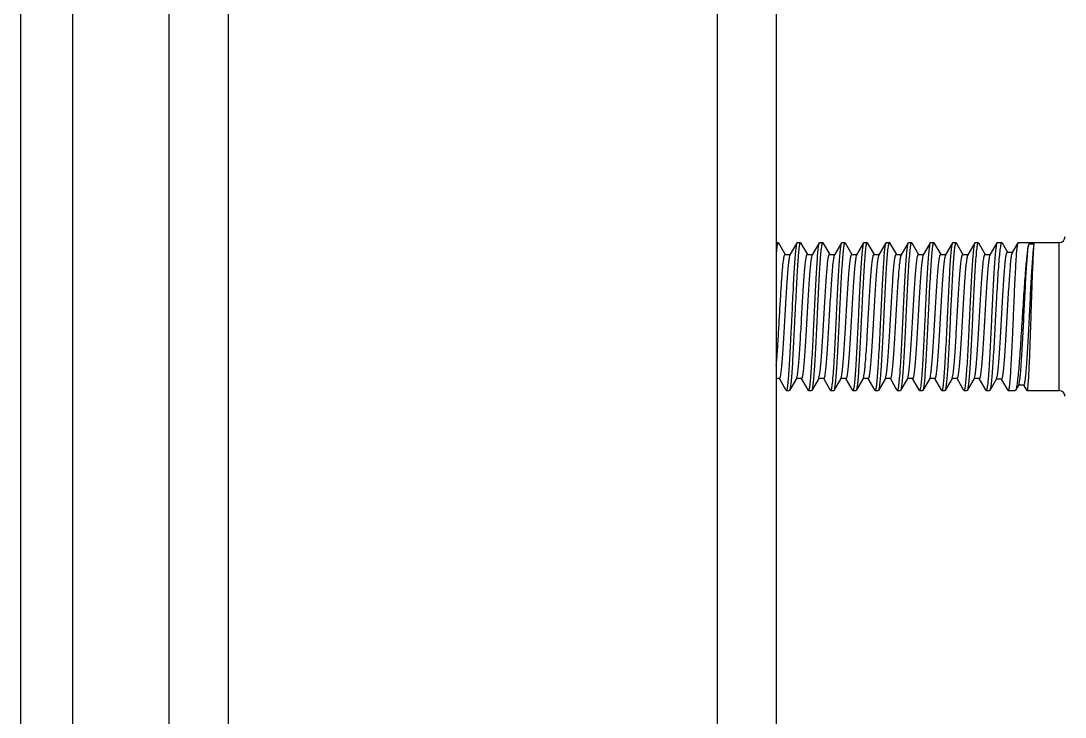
# Model space of a CAD drawing. Extents: x 27938 to 1507990, y 110129 to 923079.
# Drawn here: x 663779 to 664355, y 368319 to 368704 of the extents above; entities that cross this region are included whole.
import ezdxf

# ---------------------------------------------------------------- set-up
doc = ezdxf.new("R2010")
doc.units = 0
doc.header["$LTSCALE"] = 1000
doc.header["$MEASUREMENT"] = 0

msp = doc.modelspace()

# ---------------------------------------------------------------- linework, layer by layer
for p, q in [((663778.7, 366317.4), (663778.7, 369059.47)), ((663807.32, 366675.45), (663807.32, 368938.58)), ((663860.47, 368785.73), (663860.47, 366070.82)), ((663893.18, 368785.73), (663893.18, 366070.82)), ((664163.04, 368785.73), (664163.04, 366070.82)), ((664195.75, 368785.73), (664195.75, 366070.82)), ((664195.75, 368581.29), (664196.77, 368581.29)), ((664196.94, 368581.15), (664196.77, 368581.29)), ((664196.94, 368581.15), (664200.69, 368574.67)), ((664203.47, 368574.5), (664207.34, 368581.15)), ((664207.34, 368581.15), (664207.5, 368581.29)), ((664207.5, 368581.29), (664209.04, 368581.29)), ((664209.2, 368581.15), (664209.04, 368581.29)), ((664209.2, 368581.15), (664212.96, 368574.67)), ((664215.74, 368574.5), (664219.61, 368581.15)), ((664219.61, 368581.15), (664219.77, 368581.29)), ((664219.77, 368581.29), (664221.31, 368581.29)), ((664221.47, 368581.15), (664221.31, 368581.29)), ((664221.47, 368581.15), (664225.23, 368574.67)), ((664228.01, 368574.5), (664231.88, 368581.15)), ((664231.88, 368581.15), (664232.04, 368581.29)), ((664232.04, 368581.29), (664233.57, 368581.29)), ((664233.73, 368581.15), (664233.57, 368581.29)), ((664233.73, 368581.15), (664237.49, 368574.67)), ((664240.27, 368574.5), (664244.14, 368581.15)), ((664244.14, 368581.15), (664244.3, 368581.29)), ((664244.3, 368581.29), (664245.84, 368581.29)), ((664246, 368581.15), (664245.84, 368581.29)), ((664246, 368581.15), (664249.76, 368574.67)), ((664252.54, 368574.5), (664256.41, 368581.15)), ((664256.41, 368581.15), (664256.57, 368581.29)), ((664256.57, 368581.29), (664258.11, 368581.29)), ((664258.27, 368581.15), (664262.03, 368574.67)), ((664264.81, 368574.5), (664268.68, 368581.15)), ((664268.68, 368581.15), (664268.84, 368581.29)), ((664268.84, 368581.29), (664270.37, 368581.29)), ((664270.53, 368581.15), (664270.37, 368581.29)), ((664270.53, 368581.15), (664274.29, 368574.67)), ((664277.07, 368574.5), (664280.94, 368581.15)), ((664280.94, 368581.15), (664281.1, 368581.29)), ((664281.1, 368581.29), (664282.64, 368581.29)), ((664282.8, 368581.15), (664282.64, 368581.29)), ((664282.8, 368581.15), (664286.56, 368574.67)), ((664289.34, 368574.5), (664293.21, 368581.15)), ((664293.21, 368581.15), (664293.37, 368581.29)), ((664293.37, 368581.29), (664294.9, 368581.29)), ((664295.07, 368581.15), (664294.9, 368581.29)), ((664295.07, 368581.15), (664298.82, 368574.67)), ((664301.6, 368574.5), (664305.47, 368581.15)), ((664305.47, 368581.15), (664305.63, 368581.29)), ((664305.63, 368581.29), (664307.17, 368581.29)), ((664307.33, 368581.15), (664311.09, 368574.67)), ((664313.87, 368574.5), (664317.74, 368581.15)), ((664317.74, 368581.15), (664317.9, 368581.29)), ((664317.9, 368581.29), (664320.22, 368581.29)), ((664320.44, 368581.11), (664320.22, 368581.29)), ((664320.44, 368581.11), (664323.38, 368576.04)), ((664326.17, 368575.88), (664329.26, 368581.19)), ((664329.26, 368581.19), (664329.38, 368581.29)), ((664329.38, 368581.29), (664351.94, 368581.29)), ((664338.18, 368580.36), (664335.11, 368580.36)), ((664351.94, 368499.52), (664351.94, 368581.29)), ((664200.6, 368574.67), (664203.57, 368574.67)), ((664212.86, 368574.67), (664215.84, 368574.67)), ((664225.13, 368574.67), (664228.1, 368574.67)), ((664237.4, 368574.67), (664240.37, 368574.67)), ((664249.66, 368574.67), (664252.63, 368574.67)), ((664261.93, 368574.67), (664264.9, 368574.67)), ((664274.2, 368574.67), (664277.17, 368574.67)), ((664286.46, 368574.67), (664289.43, 368574.67)), ((664298.73, 368574.67), (664301.7, 368574.67)), ((664311, 368574.67), (664313.97, 368574.67)), ((664323.29, 368576.04), (664326.26, 368576.04)), ((664197.53, 368506.14), (664195.75, 368506.14)), ((664201.21, 368499.66), (664197.44, 368506.14)), ((664206.92, 368506.31), (664203.07, 368499.66)), ((664209.8, 368506.14), (664206.83, 368506.14)), ((664206.92, 368506.31), (664207.02, 368506.53)), ((664213.48, 368499.66), (664209.7, 368506.14)), ((664219.19, 368506.31), (664215.33, 368499.66)), ((664222.06, 368506.14), (664219.09, 368506.14)), ((664219.19, 368506.31), (664219.29, 368506.52)), ((664225.74, 368499.66), (664221.97, 368506.14)), ((664231.46, 368506.31), (664227.6, 368499.66)), ((664234.33, 368506.14), (664231.36, 368506.14)), ((664231.46, 368506.31), (664231.55, 368506.51)), ((664238.01, 368499.66), (664234.24, 368506.14)), ((664243.72, 368506.31), (664239.87, 368499.66)), ((664246.6, 368506.14), (664243.63, 368506.14)), ((664243.72, 368506.31), (664243.81, 368506.5)), ((664250.28, 368499.66), (664246.5, 368506.14)), ((664255.99, 368506.31), (664252.13, 368499.66)), ((664258.86, 368506.14), (664255.89, 368506.14)), ((664255.99, 368506.31), (664256.08, 368506.49)), ((664262.54, 368499.66), (664258.77, 368506.14)), ((664268.26, 368506.31), (664264.4, 368499.66)), ((664271.13, 368506.14), (664268.16, 368506.14)), ((664268.26, 368506.31), (664268.34, 368506.48)), ((664274.81, 368499.66), (664271.03, 368506.14)), ((664280.52, 368506.31), (664276.67, 368499.66)), ((664283.4, 368506.14), (664280.43, 368506.14)), ((664280.52, 368506.31), (664280.6, 368506.48)), ((664287.07, 368499.66), (664283.3, 368506.14)), ((664292.79, 368506.31), (664288.93, 368499.66)), ((664295.66, 368506.14), (664292.69, 368506.14)), ((664292.79, 368506.31), (664292.86, 368506.47)), ((664299.34, 368499.66), (664295.57, 368506.14)), ((664305.05, 368506.31), (664301.2, 368499.66)), ((664307.93, 368506.14), (664304.96, 368506.14)), ((664305.05, 368506.31), (664305.13, 368506.46)), ((664311.61, 368499.66), (664307.83, 368506.14)), ((664317.33, 368506.08), (664313.62, 368499.67)), ((664320.21, 368505.91), (664317.24, 368505.91)), ((664323.76, 368499.64), (664320.11, 368505.91)), ((664201.21, 368499.66), (664201.37, 368499.52)), ((664201.37, 368499.52), (664202.91, 368499.52)), ((664203.07, 368499.66), (664202.91, 368499.52)), ((664213.48, 368499.66), (664213.64, 368499.52)), ((664213.64, 368499.52), (664215.17, 368499.52)), ((664215.33, 368499.66), (664215.17, 368499.52)), ((664225.74, 368499.66), (664225.9, 368499.52)), ((664225.9, 368499.52), (664227.44, 368499.52)), ((664227.6, 368499.66), (664227.44, 368499.52)), ((664238.01, 368499.66), (664238.17, 368499.52)), ((664238.17, 368499.52), (664239.71, 368499.52)), ((664239.87, 368499.66), (664239.71, 368499.52)), ((664250.28, 368499.66), (664250.44, 368499.52)), ((664250.44, 368499.52), (664251.97, 368499.52)), ((664252.13, 368499.66), (664251.97, 368499.52)), ((664262.54, 368499.66), (664262.7, 368499.52)), ((664262.7, 368499.52), (664264.24, 368499.52)), ((664264.4, 368499.66), (664264.24, 368499.52)), ((664274.81, 368499.66), (664274.97, 368499.52)), ((664274.97, 368499.52), (664276.51, 368499.52)), ((664276.67, 368499.66), (664276.51, 368499.52)), ((664287.07, 368499.66), (664287.24, 368499.52)), ((664287.24, 368499.52), (664288.77, 368499.52)), ((664288.93, 368499.66), (664288.77, 368499.52)), ((664299.34, 368499.66), (664299.5, 368499.52)), ((664299.5, 368499.52), (664301.04, 368499.52)), ((664301.2, 368499.66), (664301.04, 368499.52)), ((664311.61, 368499.66), (664311.77, 368499.52)), ((664311.77, 368499.52), (664313.44, 368499.52)), ((664313.62, 368499.67), (664313.44, 368499.52)), ((664323.76, 368499.64), (664323.9, 368499.52)), ((664323.9, 368499.52), (664327.6, 368499.52)), ((664327.86, 368499.74), (664327.6, 368499.52)), ((664329.61, 368502.76), (664327.86, 368499.74)), ((664332.51, 368502.61), (664329.53, 368502.61)), ((664334.17, 368499.59), (664332.44, 368502.57)), ((664334.17, 368499.59), (664334.26, 368499.52)), ((664334.26, 368499.52), (664351.94, 368499.52))]:
    msp.add_line(p, q)
for centre, start, end in [((664351.94, 368584.56), 270, 0), ((664351.94, 368496.25), 0, 90)]:
    msp.add_arc(centre, 3.27, start, end)
for points, knots in [([(664196.77, 368581.29), (664196.63, 368581.29), (664196.42, 368580.65), (664196.21, 368579.74), (664195.97, 368577.94), (664195.83, 368576.6), (664195.75, 368575.81)], [0, 0, 0, 0, 0.077049, 0.268055, 0.577055, 1, 1, 1, 1]), ([(664204.44, 368540.4), (664204.67, 368545.36), (664205.02, 368552.58), (664205.51, 368561.81), (664205.86, 368567.79), (664206.22, 368572.81), (664206.54, 368576.74), (664206.91, 368579.37), (664207.11, 368580.76), (664207.34, 368581.15)], [0, 0, 0, 0, 0.364023, 0.530311, 0.678342, 0.803036, 0.90014, 0.966414, 1, 1, 1, 1]), ([(664209.04, 368581.29), (664208.95, 368581.29), (664208.77, 368580.96), (664208.63, 368580.41), (664208.43, 368579.4), (664208.16, 368577.39), (664207.84, 368573.97), (664207.47, 368568.95), (664207.1, 368562.83), (664206.73, 368555.85), (664206.35, 368548.28), (664206.1, 368543.06), (664205.97, 368540.4)], [0, 0, 0, 0, 0.006679, 0.021742, 0.04591, 0.079126, 0.171519, 0.295578, 0.446611, 0.618856, 0.8057, 1, 1, 1, 1]), ([(664216.7, 368540.4), (664216.94, 368545.36), (664217.28, 368552.58), (664217.77, 368561.81), (664218.12, 368567.79), (664218.48, 368572.81), (664218.8, 368576.74), (664219.18, 368579.37), (664219.38, 368580.76), (664219.61, 368581.15)], [0, 0, 0, 0, 0.364021, 0.530313, 0.678345, 0.803036, 0.900138, 0.966413, 1, 1, 1, 1]), ([(664221.31, 368581.29), (664221.22, 368581.29), (664221.03, 368580.96), (664220.89, 368580.41), (664220.7, 368579.4), (664220.43, 368577.39), (664220.1, 368573.97), (664219.74, 368568.95), (664219.37, 368562.83), (664218.99, 368555.85), (664218.62, 368548.28), (664218.37, 368543.06), (664218.24, 368540.4)], [0, 0, 0, 0, 0.006669, 0.021718, 0.045876, 0.079084, 0.171468, 0.295521, 0.446556, 0.618814, 0.805682, 1, 1, 1, 1]), ([(664228.97, 368540.4), (664229.21, 368545.36), (664229.55, 368552.58), (664230.04, 368561.81), (664230.39, 368567.79), (664230.75, 368572.81), (664231.07, 368576.74), (664231.45, 368579.37), (664231.65, 368580.76), (664231.88, 368581.15)], [0, 0, 0, 0, 0.364026, 0.530319, 0.678348, 0.803035, 0.900137, 0.966414, 1, 1, 1, 1]), ([(664233.57, 368581.29), (664233.48, 368581.29), (664233.3, 368580.96), (664233.16, 368580.41), (664232.96, 368579.4), (664232.7, 368577.38), (664232.37, 368573.97), (664232, 368568.95), (664231.63, 368562.83), (664231.26, 368555.85), (664230.88, 368548.28), (664230.63, 368543.06), (664230.51, 368540.4)], [0, 0, 0, 0, 0.00669, 0.021765, 0.045943, 0.079167, 0.171572, 0.295635, 0.446661, 0.618889, 0.805716, 1, 1, 1, 1]), ([(664241.24, 368540.4), (664241.47, 368545.36), (664241.82, 368552.58), (664242.31, 368561.81), (664242.66, 368567.79), (664243.02, 368572.81), (664243.33, 368576.74), (664243.71, 368579.37), (664243.91, 368580.76), (664244.14, 368581.15)], [0, 0, 0, 0, 0.364024, 0.530311, 0.678342, 0.803035, 0.900139, 0.966414, 1, 1, 1, 1]), ([(664245.84, 368581.29), (664245.75, 368581.29), (664245.57, 368580.96), (664245.43, 368580.41), (664245.23, 368579.4), (664244.96, 368577.39), (664244.64, 368573.97), (664244.27, 368568.95), (664243.9, 368562.83), (664243.52, 368555.85), (664243.15, 368548.28), (664242.9, 368543.06), (664242.77, 368540.4)], [0, 0, 0, 0, 0.006677, 0.021735, 0.045901, 0.079116, 0.171512, 0.295573, 0.4466, 0.618843, 0.805694, 1, 1, 1, 1]), ([(664253.5, 368540.4), (664253.74, 368545.36), (664254.08, 368552.58), (664254.57, 368561.81), (664254.92, 368567.79), (664255.28, 368572.81), (664255.6, 368576.74), (664255.98, 368579.37), (664256.18, 368580.76), (664256.41, 368581.15)], [0, 0, 0, 0, 0.364026, 0.530313, 0.678337, 0.803029, 0.900137, 0.966414, 1, 1, 1, 1]), ([(664258.11, 368581.29), (664258.01, 368581.29), (664257.83, 368580.96), (664257.69, 368580.41), (664257.5, 368579.4), (664257.23, 368577.38), (664256.9, 368573.96), (664256.54, 368568.95), (664256.16, 368562.83), (664255.79, 368555.85), (664255.41, 368548.28), (664255.17, 368543.06), (664255.04, 368540.4)], [0, 0, 0, 0, 0.006697, 0.021777, 0.045962, 0.079191, 0.171605, 0.29567, 0.44669, 0.618909, 0.805726, 1, 1, 1, 1]), ([(664258.27, 368581.15), (664258.24, 368581.19), (664258.21, 368581.25), (664258.13, 368581.29), (664258.11, 368581.29)], [0, 0, 0, 0, 0.600612, 1, 1, 1, 1]), ([(664265.77, 368540.4), (664266.01, 368545.36), (664266.35, 368552.58), (664266.84, 368561.81), (664267.19, 368567.79), (664267.55, 368572.81), (664267.87, 368576.74), (664268.25, 368579.37), (664268.44, 368580.76), (664268.68, 368581.15)], [0, 0, 0, 0, 0.364026, 0.530312, 0.67834, 0.803034, 0.90014, 0.966415, 1, 1, 1, 1]), ([(664270.37, 368581.29), (664270.28, 368581.29), (664270.1, 368580.96), (664269.96, 368580.41), (664269.76, 368579.4), (664269.49, 368577.38), (664269.17, 368573.97), (664268.8, 368568.95), (664268.43, 368562.83), (664268.06, 368555.85), (664267.68, 368548.28), (664267.43, 368543.06), (664267.31, 368540.4)], [0, 0, 0, 0, 0.006686, 0.021757, 0.045931, 0.079152, 0.171553, 0.295615, 0.446644, 0.618879, 0.805711, 1, 1, 1, 1]), ([(664278.04, 368540.4), (664278.27, 368545.36), (664278.61, 368552.58), (664279.11, 368561.81), (664279.46, 368567.79), (664279.82, 368572.81), (664280.13, 368576.74), (664280.51, 368579.37), (664280.71, 368580.76), (664280.94, 368581.15)], [0, 0, 0, 0, 0.364021, 0.530311, 0.678343, 0.803036, 0.90014, 0.966414, 1, 1, 1, 1]), ([(664282.64, 368581.29), (664282.55, 368581.29), (664282.37, 368580.96), (664282.22, 368580.41), (664282.03, 368579.4), (664281.76, 368577.39), (664281.43, 368573.97), (664281.07, 368568.95), (664280.7, 368562.83), (664280.32, 368555.85), (664279.95, 368548.28), (664279.7, 368543.06), (664279.57, 368540.4)], [0, 0, 0, 0, 0.006676, 0.021736, 0.045901, 0.079115, 0.171505, 0.295563, 0.446596, 0.618846, 0.805696, 1, 1, 1, 1]), ([(664290.3, 368540.4), (664290.54, 368545.36), (664290.88, 368552.58), (664291.37, 368561.81), (664291.72, 368567.79), (664292.08, 368572.81), (664292.4, 368576.74), (664292.78, 368579.37), (664292.98, 368580.76), (664293.21, 368581.15)], [0, 0, 0, 0, 0.364021, 0.530314, 0.678346, 0.803036, 0.900137, 0.966413, 1, 1, 1, 1]), ([(664294.9, 368581.29), (664294.81, 368581.29), (664294.63, 368580.96), (664294.49, 368580.41), (664294.3, 368579.4), (664294.03, 368577.39), (664293.7, 368573.97), (664293.34, 368568.95), (664292.96, 368562.83), (664292.59, 368555.85), (664292.21, 368548.28), (664291.96, 368543.06), (664291.84, 368540.4)], [0, 0, 0, 0, 0.006669, 0.021718, 0.045876, 0.079084, 0.171468, 0.295522, 0.446557, 0.618815, 0.805682, 1, 1, 1, 1]), ([(664302.57, 368540.4), (664302.8, 368545.36), (664303.15, 368552.58), (664303.64, 368561.81), (664303.99, 368567.79), (664304.35, 368572.81), (664304.67, 368576.74), (664305.04, 368579.37), (664305.24, 368580.76), (664305.47, 368581.15)], [0, 0, 0, 0, 0.364026, 0.530319, 0.678348, 0.803035, 0.900137, 0.966414, 1, 1, 1, 1]), ([(664307.17, 368581.29), (664307.08, 368581.29), (664306.9, 368580.96), (664306.76, 368580.41), (664306.56, 368579.4), (664306.29, 368577.38), (664305.97, 368573.97), (664305.6, 368568.95), (664305.23, 368562.83), (664304.86, 368555.85), (664304.48, 368548.28), (664304.23, 368543.06), (664304.1, 368540.4)], [0, 0, 0, 0, 0.006688, 0.021753, 0.045929, 0.079148, 0.171548, 0.29561, 0.446639, 0.618873, 0.805706, 1, 1, 1, 1]), ([(664307.33, 368581.15), (664307.31, 368581.19), (664307.27, 368581.25), (664307.2, 368581.29), (664307.17, 368581.29)], [0, 0, 0, 0, 0.600476, 1, 1, 1, 1]), ([(664314.83, 368540.4), (664315.07, 368545.36), (664315.41, 368552.58), (664315.9, 368561.81), (664316.25, 368567.79), (664316.61, 368572.81), (664316.93, 368576.74), (664317.31, 368579.37), (664317.51, 368580.76), (664317.74, 368581.15)], [0, 0, 0, 0, 0.364024, 0.530312, 0.678343, 0.803036, 0.90014, 0.966414, 1, 1, 1, 1]), ([(664320.22, 368581.29), (664320.13, 368581.29), (664319.91, 368580.98), (664319.75, 368580.4), (664319.53, 368579.41), (664319.22, 368577.38), (664318.85, 368573.97), (664318.43, 368568.95), (664318.01, 368562.83), (664317.6, 368555.85), (664317.18, 368548.28), (664316.9, 368543.06), (664316.76, 368540.4)], [0, 0, 0, 0, 0.007187, 0.022465, 0.046744, 0.080015, 0.172417, 0.296393, 0.447275, 0.619318, 0.805937, 1, 1, 1, 1]), ([(664326.71, 368540.4), (664326.92, 368545.4), (664327.23, 368552.67), (664327.66, 368561.97), (664327.97, 368567.97), (664328.29, 368572.99), (664328.56, 368576.9), (664328.9, 368579.47), (664329.05, 368580.82), (664329.26, 368581.19)], [0, 0, 0, 0, 0.366748, 0.534004, 0.682559, 0.80722, 0.903651, 0.968552, 1, 1, 1, 1]), ([(664329.61, 368502.76), (664329.83, 368503.13), (664330.04, 368504.4), (664330.4, 368506.79), (664330.71, 368510.32), (664331.06, 368514.83), (664331.39, 368520.18), (664331.87, 368528.48), (664332.42, 368539.53), (664333.07, 368552.64), (664333.68, 368564.43), (664334.33, 368573.51), (664334.75, 368578.53), (664335.11, 368580.36)], [0, 0, 0, 0, 0.016498, 0.048153, 0.094091, 0.152829, 0.222461, 0.300749, 0.473185, 0.64885, 0.806645, 0.928205, 1, 1, 1, 1]), ([(664335.11, 368580.36), (664334.9, 368579.69), (664334.57, 368577.96), (664333.92, 368573.2), (664333.2, 368565.09), (664332.37, 368553.49), (664331.83, 368544.94), (664331.54, 368540.4)], [0, 0, 0, 0, 0.052104, 0.130854, 0.359409, 0.660459, 1, 1, 1, 1]), ([(664332.51, 368502.61), (664332.59, 368502.61), (664332.76, 368502.88), (664332.9, 368503.36), (664333.09, 368504.21), (664333.34, 368505.92), (664333.65, 368508.82), (664334, 368513.09), (664334.35, 368518.32), (664334.7, 368524.32), (664335.05, 368530.89), (664335.52, 368540.14), (664336.08, 368551.45), (664336.71, 368563.72), (664337.37, 368573.21), (664337.8, 368578.45), (664338.18, 368580.36)], [0, 0, 0, 0, 0.003181, 0.009997, 0.020842, 0.035708, 0.077022, 0.132568, 0.200428, 0.278278, 0.363482, 0.453195, 0.634322, 0.798504, 0.925407, 1, 1, 1, 1]), ([(664336.45, 368540.4), (664336.6, 368544.94), (664336.87, 368553.49), (664337.27, 368565.09), (664337.69, 368573.87), (664337.94, 368578.64), (664338.18, 368580.36)], [0, 0, 0, 0, 0.340216, 0.641739, 0.870295, 1, 1, 1, 1]), ([(664195.75, 368513.31), (664195.99, 368515.88), (664196.42, 368521.63), (664196.99, 368530.88), (664197.57, 368541.04), (664198.14, 368551.14), (664198.64, 368559.08), (664199.06, 368564.67), (664199.36, 368568.07), (664199.64, 368570.75), (664199.94, 368572.85), (664200.18, 368573.92), (664200.43, 368574.67), (664200.6, 368574.67)], [0, 0, 0, 0, 0.125273, 0.280526, 0.451, 0.620464, 0.772784, 0.837888, 0.893492, 0.938284, 0.971239, 0.991709, 1, 1, 1, 1]), ([(664197.53, 368506.14), (664197.61, 368506.14), (664197.79, 368506.38), (664198.03, 368507.17), (664198.36, 368508.98), (664198.69, 368511.9), (664199.05, 368515.89), (664199.41, 368520.74), (664199.78, 368526.31), (664200.14, 368532.38), (664200.63, 368540.86), (664201.1, 368549.26), (664201.6, 368557.28), (664201.96, 368562.52), (664202.32, 368566.97), (664202.66, 368570.47), (664203.03, 368572.86), (664203.26, 368574.13), (664203.47, 368574.5)], [0, 0, 0, 0, 0.003516, 0.010771, 0.037949, 0.081609, 0.140308, 0.211978, 0.294061, 0.383613, 0.477416, 0.664254, 0.750571, 0.827952, 0.893624, 0.945254, 0.981055, 1, 1, 1, 1]), ([(664207.02, 368506.53), (664207.21, 368507.02), (664207.46, 368508.44), (664207.81, 368511.08), (664208.16, 368514.74), (664208.66, 368521.27), (664209.25, 368530.78), (664209.82, 368540.86), (664210.3, 368549.18), (664210.66, 368555.11), (664211.02, 368560.52), (664211.37, 368565.23), (664211.72, 368569.09), (664212.05, 368571.93), (664212.37, 368573.67), (664212.61, 368574.44), (664212.79, 368574.67), (664212.86, 368574.67)], [0, 0, 0, 0, 0.023139, 0.062463, 0.116774, 0.184236, 0.348936, 0.533941, 0.62611, 0.713772, 0.793885, 0.863675, 0.920735, 0.963127, 0.989505, 0.996557, 1, 1, 1, 1]), ([(664209.8, 368506.14), (664209.88, 368506.14), (664210.06, 368506.38), (664210.3, 368507.17), (664210.63, 368508.98), (664210.96, 368511.9), (664211.32, 368515.89), (664211.68, 368520.74), (664212.04, 368526.31), (664212.41, 368532.38), (664212.89, 368540.86), (664213.37, 368549.26), (664213.86, 368557.28), (664214.22, 368562.52), (664214.59, 368566.97), (664214.92, 368570.47), (664215.29, 368572.86), (664215.52, 368574.13), (664215.74, 368574.5)], [0, 0, 0, 0, 0.003516, 0.010771, 0.037949, 0.081609, 0.140308, 0.211978, 0.294061, 0.383613, 0.477416, 0.664254, 0.750571, 0.827952, 0.893624, 0.945254, 0.981055, 1, 1, 1, 1]), ([(664219.29, 368506.52), (664219.48, 368507.01), (664219.73, 368508.42), (664220.08, 368511.05), (664220.42, 368514.71), (664220.93, 368521.23), (664221.52, 368530.75), (664222.09, 368540.83), (664222.57, 368549.15), (664222.92, 368555.09), (664223.28, 368560.51), (664223.63, 368565.22), (664223.99, 368569.09), (664224.32, 368571.92), (664224.64, 368573.67), (664224.88, 368574.44), (664225.05, 368574.67), (664225.13, 368574.67)], [0, 0, 0, 0, 0.023, 0.06221, 0.116433, 0.183837, 0.348506, 0.533571, 0.625793, 0.713517, 0.793694, 0.863545, 0.920659, 0.963092, 0.989496, 0.996554, 1, 1, 1, 1]), ([(664222.06, 368506.14), (664222.14, 368506.14), (664222.32, 368506.38), (664222.57, 368507.17), (664222.89, 368508.98), (664223.23, 368511.9), (664223.59, 368515.89), (664223.95, 368520.74), (664224.31, 368526.31), (664224.67, 368532.38), (664225.16, 368540.86), (664225.63, 368549.26), (664226.13, 368557.28), (664226.49, 368562.52), (664226.85, 368566.97), (664227.19, 368570.47), (664227.56, 368572.86), (664227.79, 368574.13), (664228.01, 368574.5)], [0, 0, 0, 0, 0.003516, 0.010771, 0.037949, 0.081609, 0.140308, 0.211978, 0.294061, 0.383613, 0.477416, 0.664254, 0.750571, 0.827952, 0.893624, 0.945254, 0.981055, 1, 1, 1, 1]), ([(664231.55, 368506.51), (664231.74, 368507), (664231.99, 368508.4), (664232.34, 368511.02), (664232.68, 368514.68), (664233.19, 368521.2), (664233.78, 368530.71), (664234.35, 368540.8), (664234.83, 368549.13), (664235.19, 368555.07), (664235.55, 368560.49), (664235.9, 368565.21), (664236.25, 368569.08), (664236.58, 368571.92), (664236.9, 368573.67), (664237.14, 368574.44), (664237.32, 368574.67), (664237.4, 368574.67)], [0, 0, 0, 0, 0.022862, 0.061956, 0.116091, 0.183437, 0.348074, 0.5332, 0.625476, 0.713261, 0.793503, 0.863416, 0.920583, 0.963057, 0.989487, 0.996552, 1, 1, 1, 1]), ([(664234.33, 368506.14), (664234.41, 368506.14), (664234.59, 368506.38), (664234.83, 368507.17), (664235.16, 368508.98), (664235.49, 368511.9), (664235.85, 368515.89), (664236.21, 368520.74), (664236.57, 368526.31), (664236.94, 368532.38), (664237.42, 368540.86), (664237.9, 368549.26), (664238.4, 368557.28), (664238.76, 368562.52), (664239.12, 368566.97), (664239.46, 368570.47), (664239.83, 368572.86), (664240.05, 368574.13), (664240.27, 368574.5)], [0, 0, 0, 0, 0.003516, 0.010771, 0.037949, 0.081609, 0.140308, 0.211978, 0.294061, 0.383613, 0.477416, 0.664254, 0.750571, 0.827952, 0.893624, 0.945254, 0.981055, 1, 1, 1, 1]), ([(664243.81, 368506.5), (664244, 368506.98), (664244.25, 368508.39), (664244.61, 368511), (664244.95, 368514.65), (664245.46, 368521.16), (664246.05, 368530.68), (664246.62, 368540.77), (664247.1, 368549.1), (664247.45, 368555.05), (664247.81, 368560.48), (664248.16, 368565.2), (664248.52, 368569.08), (664248.85, 368571.92), (664249.17, 368573.67), (664249.41, 368574.44), (664249.58, 368574.67), (664249.66, 368574.67)], [0, 0, 0, 0, 0.022723, 0.061701, 0.115749, 0.183037, 0.347642, 0.532829, 0.625158, 0.713005, 0.793312, 0.863286, 0.920506, 0.963022, 0.989478, 0.99655, 1, 1, 1, 1]), ([(664246.6, 368506.14), (664246.68, 368506.14), (664246.86, 368506.38), (664247.1, 368507.17), (664247.43, 368508.98), (664247.76, 368511.9), (664248.12, 368515.89), (664248.48, 368520.74), (664248.84, 368526.31), (664249.2, 368532.38), (664249.69, 368540.86), (664250.16, 368549.26), (664250.66, 368557.28), (664251.02, 368562.52), (664251.39, 368566.97), (664251.72, 368570.47), (664252.09, 368572.86), (664252.32, 368574.13), (664252.54, 368574.5)], [0, 0, 0, 0, 0.003516, 0.010771, 0.037949, 0.081609, 0.140308, 0.211978, 0.294061, 0.383613, 0.477416, 0.664254, 0.750571, 0.827952, 0.893624, 0.945254, 0.981055, 1, 1, 1, 1]), ([(664256.08, 368506.49), (664256.27, 368506.97), (664256.52, 368508.37), (664256.87, 368510.97), (664257.21, 368514.62), (664257.72, 368521.13), (664258.31, 368530.65), (664258.88, 368540.74), (664259.36, 368549.08), (664259.72, 368555.03), (664260.08, 368560.46), (664260.43, 368565.19), (664260.78, 368569.07), (664261.11, 368571.91), (664261.44, 368573.67), (664261.67, 368574.44), (664261.85, 368574.67), (664261.93, 368574.67)], [0, 0, 0, 0, 0.022584, 0.061447, 0.115407, 0.182636, 0.34721, 0.532457, 0.62484, 0.712749, 0.79312, 0.863155, 0.920429, 0.962986, 0.989469, 0.996548, 1, 1, 1, 1]), ([(664258.86, 368506.14), (664258.94, 368506.14), (664259.12, 368506.38), (664259.37, 368507.17), (664259.69, 368508.98), (664260.03, 368511.9), (664260.39, 368515.89), (664260.74, 368520.74), (664261.11, 368526.31), (664261.47, 368532.38), (664261.96, 368540.86), (664262.43, 368549.26), (664262.93, 368557.28), (664263.29, 368562.52), (664263.65, 368566.97), (664263.99, 368570.47), (664264.36, 368572.86), (664264.59, 368574.13), (664264.81, 368574.5)], [0, 0, 0, 0, 0.003516, 0.010772, 0.037949, 0.081609, 0.140308, 0.211978, 0.294061, 0.383612, 0.477416, 0.664254, 0.750571, 0.827952, 0.893624, 0.945254, 0.981055, 1, 1, 1, 1]), ([(664268.34, 368506.48), (664268.53, 368506.96), (664268.78, 368508.35), (664269.13, 368510.95), (664269.47, 368514.59), (664269.98, 368521.1), (664270.57, 368530.61), (664271.15, 368540.71), (664271.62, 368549.05), (664271.98, 368555.01), (664272.34, 368560.45), (664272.7, 368565.18), (664273.05, 368569.06), (664273.38, 368571.91), (664273.7, 368573.67), (664273.94, 368574.44), (664274.12, 368574.67), (664274.2, 368574.67)], [0, 0, 0, 0, 0.022445, 0.061192, 0.115065, 0.182235, 0.346776, 0.532084, 0.624521, 0.712492, 0.792928, 0.863025, 0.920353, 0.962951, 0.98946, 0.996545, 1, 1, 1, 1]), ([(664271.13, 368506.14), (664271.21, 368506.14), (664271.39, 368506.38), (664271.63, 368507.17), (664271.96, 368508.98), (664272.29, 368511.9), (664272.65, 368515.89), (664273.01, 368520.74), (664273.37, 368526.31), (664273.74, 368532.38), (664274.22, 368540.86), (664274.7, 368549.26), (664275.2, 368557.28), (664275.55, 368562.52), (664275.92, 368566.97), (664276.25, 368570.47), (664276.63, 368572.86), (664276.85, 368574.13), (664277.07, 368574.5)], [0, 0, 0, 0, 0.003516, 0.010772, 0.037949, 0.081609, 0.140308, 0.211978, 0.294061, 0.383612, 0.477416, 0.664253, 0.750571, 0.827952, 0.893624, 0.945254, 0.981055, 1, 1, 1, 1]), ([(664280.6, 368506.48), (664280.8, 368506.95), (664281.04, 368508.33), (664281.4, 368510.92), (664281.74, 368514.56), (664282.25, 368521.06), (664282.84, 368530.58), (664283.41, 368540.68), (664283.89, 368549.03), (664284.25, 368554.99), (664284.61, 368560.43), (664284.96, 368565.17), (664285.32, 368569.06), (664285.65, 368571.91), (664285.97, 368573.67), (664286.21, 368574.44), (664286.38, 368574.67), (664286.46, 368574.67)], [0, 0, 0, 0, 0.022306, 0.060937, 0.114721, 0.181834, 0.346342, 0.531711, 0.624202, 0.712235, 0.792736, 0.862894, 0.920276, 0.962916, 0.98945, 0.996543, 1, 1, 1, 1]), ([(664283.4, 368506.14), (664283.48, 368506.14), (664283.66, 368506.38), (664283.9, 368507.17), (664284.22, 368508.98), (664284.56, 368511.9), (664284.92, 368515.89), (664285.28, 368520.74), (664285.64, 368526.31), (664286, 368532.38), (664286.49, 368540.86), (664286.96, 368549.26), (664287.46, 368557.28), (664287.82, 368562.52), (664288.19, 368566.97), (664288.52, 368570.47), (664288.89, 368572.86), (664289.12, 368574.13), (664289.34, 368574.5)], [0, 0, 0, 0, 0.003515, 0.010772, 0.037949, 0.081609, 0.140308, 0.211978, 0.294061, 0.383612, 0.477415, 0.664253, 0.750571, 0.827952, 0.893624, 0.945254, 0.981055, 1, 1, 1, 1]), ([(664292.86, 368506.47), (664293.06, 368506.94), (664293.31, 368508.32), (664293.66, 368510.9), (664294, 368514.53), (664294.51, 368521.03), (664295.1, 368530.55), (664295.67, 368540.65), (664296.15, 368549), (664296.51, 368554.97), (664296.87, 368560.42), (664297.23, 368565.16), (664297.58, 368569.05), (664297.91, 368571.9), (664298.23, 368573.67), (664298.47, 368574.44), (664298.65, 368574.67), (664298.73, 368574.67)], [0, 0, 0, 0, 0.022167, 0.060682, 0.114378, 0.181432, 0.345908, 0.531337, 0.623882, 0.711978, 0.792543, 0.862763, 0.920199, 0.962881, 0.989441, 0.996541, 1, 1, 1, 1]), ([(664295.66, 368506.14), (664295.74, 368506.14), (664295.92, 368506.38), (664296.16, 368507.17), (664296.49, 368508.98), (664296.82, 368511.9), (664297.18, 368515.89), (664297.54, 368520.74), (664297.91, 368526.31), (664298.27, 368532.38), (664298.76, 368540.86), (664299.23, 368549.26), (664299.73, 368557.28), (664300.09, 368562.52), (664300.45, 368566.97), (664300.79, 368570.47), (664301.16, 368572.86), (664301.39, 368574.13), (664301.6, 368574.5)], [0, 0, 0, 0, 0.003515, 0.010772, 0.037949, 0.081609, 0.140308, 0.211978, 0.294061, 0.383612, 0.477415, 0.664253, 0.750571, 0.827952, 0.893624, 0.945254, 0.981055, 1, 1, 1, 1]), ([(664305.13, 368506.46), (664305.32, 368506.92), (664305.57, 368508.3), (664305.92, 368510.87), (664306.26, 368514.5), (664306.78, 368520.99), (664307.37, 368530.51), (664307.94, 368540.62), (664308.42, 368548.98), (664308.78, 368554.94), (664309.14, 368560.4), (664309.49, 368565.15), (664309.85, 368569.04), (664310.18, 368571.9), (664310.5, 368573.67), (664310.74, 368574.44), (664310.92, 368574.67), (664311, 368574.67)], [0, 0, 0, 0, 0.022028, 0.060426, 0.114034, 0.181029, 0.345472, 0.530963, 0.623561, 0.71172, 0.79235, 0.862632, 0.920122, 0.962845, 0.989432, 0.996538, 1, 1, 1, 1]), ([(664307.93, 368506.14), (664308.01, 368506.14), (664308.19, 368506.38), (664308.43, 368507.17), (664308.76, 368508.98), (664309.09, 368511.9), (664309.45, 368515.89), (664309.81, 368520.74), (664310.17, 368526.31), (664310.54, 368532.38), (664311.02, 368540.86), (664311.5, 368549.26), (664311.99, 368557.28), (664312.35, 368562.52), (664312.72, 368566.97), (664313.05, 368570.47), (664313.42, 368572.86), (664313.65, 368574.13), (664313.87, 368574.5)], [0, 0, 0, 0, 0.003515, 0.010772, 0.037949, 0.081609, 0.140308, 0.211978, 0.294061, 0.383612, 0.477415, 0.664253, 0.750571, 0.827952, 0.893624, 0.945254, 0.981055, 1, 1, 1, 1]), ([(664317.33, 368506.08), (664317.56, 368506.46), (664317.78, 368507.77), (664318.16, 368510.23), (664318.5, 368513.86), (664318.87, 368518.44), (664319.23, 368523.85), (664319.73, 368532.09), (664320.21, 368540.71), (664320.7, 368549.38), (664321.06, 368555.58), (664321.42, 368561.25), (664321.78, 368566.17), (664322.14, 368570.21), (664322.47, 368573.17), (664322.79, 368575), (664323.03, 368575.79), (664323.21, 368576.04), (664323.29, 368576.04)], [0, 0, 0, 0, 0.019036, 0.055162, 0.107284, 0.173532, 0.25149, 0.338305, 0.525651, 0.619397, 0.708683, 0.790327, 0.861445, 0.919555, 0.962678, 0.989457, 0.996584, 1, 1, 1, 1]), ([(664320.21, 368505.91), (664320.29, 368505.91), (664320.47, 368506.16), (664320.72, 368506.98), (664321.05, 368508.86), (664321.39, 368511.89), (664321.75, 368516.01), (664322.11, 368521.02), (664322.48, 368526.76), (664322.85, 368533.01), (664323.33, 368541.69), (664323.81, 368550.28), (664324.31, 368558.46), (664324.67, 368563.79), (664325.03, 368568.29), (664325.36, 368571.83), (664325.73, 368574.23), (664325.95, 368575.5), (664326.17, 368575.88)], [0, 0, 0, 0, 0.003526, 0.010871, 0.03842, 0.082642, 0.142013, 0.214376, 0.297085, 0.387117, 0.481196, 0.667858, 0.753739, 0.830507, 0.895467, 0.946372, 0.98153, 1, 1, 1, 1]), ([(664201.37, 368499.52), (664201.46, 368499.52), (664201.64, 368499.85), (664201.79, 368500.4), (664201.98, 368501.41), (664202.25, 368503.43), (664202.57, 368506.85), (664202.94, 368511.86), (664203.31, 368517.98), (664203.69, 368524.96), (664204.06, 368532.53), (664204.31, 368537.75), (664204.44, 368540.4)], [0, 0, 0, 0, 0.006696, 0.021778, 0.045962, 0.079192, 0.171607, 0.295672, 0.44669, 0.618908, 0.805728, 1, 1, 1, 1]), ([(664205.97, 368540.4), (664205.74, 368535.45), (664205.39, 368528.23), (664204.9, 368519), (664204.55, 368513.02), (664204.19, 368508), (664203.88, 368504.07), (664203.5, 368501.44), (664203.3, 368500.05), (664203.07, 368499.66)], [0, 0, 0, 0, 0.36397, 0.530239, 0.678254, 0.802945, 0.900063, 0.966368, 1, 1, 1, 1]), ([(664213.64, 368499.52), (664213.73, 368499.52), (664213.91, 368499.85), (664214.05, 368500.4), (664214.25, 368501.41), (664214.51, 368503.42), (664214.84, 368506.84), (664215.21, 368511.86), (664215.58, 368517.98), (664215.95, 368524.96), (664216.33, 368532.53), (664216.58, 368537.75), (664216.7, 368540.4)], [0, 0, 0, 0, 0.006683, 0.02175, 0.045921, 0.079139, 0.171534, 0.295592, 0.446617, 0.618856, 0.805703, 1, 1, 1, 1]), ([(664218.24, 368540.4), (664218, 368535.45), (664217.66, 368528.23), (664217.17, 368519), (664216.82, 368513.03), (664216.46, 368508), (664216.14, 368504.07), (664215.76, 368501.44), (664215.56, 368500.05), (664215.33, 368499.66)], [0, 0, 0, 0, 0.363954, 0.530216, 0.678234, 0.802928, 0.900053, 0.966366, 1, 1, 1, 1]), ([(664225.9, 368499.52), (664225.99, 368499.52), (664226.18, 368499.85), (664226.32, 368500.4), (664226.51, 368501.41), (664226.78, 368503.42), (664227.11, 368506.84), (664227.47, 368511.86), (664227.84, 368517.98), (664228.22, 368524.96), (664228.59, 368532.53), (664228.84, 368537.75), (664228.97, 368540.4)], [0, 0, 0, 0, 0.006669, 0.021719, 0.045878, 0.079087, 0.171477, 0.295536, 0.446573, 0.618824, 0.805681, 1, 1, 1, 1]), ([(664230.51, 368540.4), (664230.27, 368535.45), (664229.93, 368528.23), (664229.44, 368519), (664229.09, 368513.02), (664228.73, 368508), (664228.41, 368504.07), (664228.03, 368501.44), (664227.83, 368500.05), (664227.6, 368499.66)], [0, 0, 0, 0, 0.363958, 0.530229, 0.678249, 0.80294, 0.900058, 0.966367, 1, 1, 1, 1]), ([(664238.17, 368499.52), (664238.26, 368499.52), (664238.44, 368499.85), (664238.58, 368500.4), (664238.78, 368501.41), (664239.05, 368503.42), (664239.37, 368506.84), (664239.74, 368511.86), (664240.11, 368517.98), (664240.48, 368524.96), (664240.86, 368532.53), (664241.11, 368537.75), (664241.24, 368540.4)], [0, 0, 0, 0, 0.006673, 0.021729, 0.045891, 0.079103, 0.17149, 0.295546, 0.446581, 0.618835, 0.805691, 1, 1, 1, 1]), ([(664242.77, 368540.4), (664242.54, 368535.45), (664242.19, 368528.23), (664241.7, 368519), (664241.35, 368513.02), (664240.99, 368508), (664240.67, 368504.07), (664240.3, 368501.44), (664240.1, 368500.05), (664239.87, 368499.66)], [0, 0, 0, 0, 0.363957, 0.530226, 0.678246, 0.80294, 0.90006, 0.966367, 1, 1, 1, 1]), ([(664250.44, 368499.52), (664250.53, 368499.52), (664250.71, 368499.85), (664250.85, 368500.4), (664251.04, 368501.41), (664251.31, 368503.42), (664251.64, 368506.84), (664252.01, 368511.86), (664252.38, 368517.98), (664252.75, 368524.96), (664253.13, 368532.53), (664253.38, 368537.75), (664253.5, 368540.4)], [0, 0, 0, 0, 0.006683, 0.02175, 0.045922, 0.079141, 0.171538, 0.295599, 0.446629, 0.61887, 0.805706, 1, 1, 1, 1]), ([(664255.04, 368540.4), (664254.8, 368535.45), (664254.46, 368528.23), (664253.97, 368519), (664253.62, 368513.02), (664253.26, 368508), (664252.94, 368504.07), (664252.56, 368501.44), (664252.36, 368500.05), (664252.13, 368499.66)], [0, 0, 0, 0, 0.363961, 0.530224, 0.678244, 0.802939, 0.900061, 0.966368, 1, 1, 1, 1]), ([(664262.7, 368499.52), (664262.79, 368499.52), (664262.97, 368499.85), (664263.12, 368500.4), (664263.31, 368501.41), (664263.58, 368503.43), (664263.91, 368506.85), (664264.27, 368511.86), (664264.64, 368517.98), (664265.02, 368524.96), (664265.39, 368532.53), (664265.64, 368537.75), (664265.77, 368540.4)], [0, 0, 0, 0, 0.006693, 0.021771, 0.045952, 0.079178, 0.171587, 0.295651, 0.446675, 0.618899, 0.805721, 1, 1, 1, 1]), ([(664267.31, 368540.4), (664267.07, 368535.45), (664266.73, 368528.23), (664266.24, 368519), (664265.89, 368513.02), (664265.53, 368508), (664265.21, 368504.07), (664264.83, 368501.44), (664264.63, 368500.05), (664264.4, 368499.66)], [0, 0, 0, 0, 0.363963, 0.530226, 0.67824, 0.802935, 0.900059, 0.966368, 1, 1, 1, 1]), ([(664274.97, 368499.52), (664275.06, 368499.52), (664275.24, 368499.85), (664275.38, 368500.4), (664275.58, 368501.41), (664275.85, 368503.43), (664276.17, 368506.85), (664276.54, 368511.86), (664276.91, 368517.98), (664277.28, 368524.96), (664277.66, 368532.53), (664277.91, 368537.75), (664278.04, 368540.4)], [0, 0, 0, 0, 0.006694, 0.021774, 0.045957, 0.079186, 0.171599, 0.295663, 0.446681, 0.618902, 0.805725, 1, 1, 1, 1]), ([(664279.57, 368540.4), (664279.34, 368535.45), (664278.99, 368528.23), (664278.5, 368519), (664278.15, 368513.02), (664277.79, 368508), (664277.47, 368504.07), (664277.1, 368501.44), (664276.9, 368500.05), (664276.67, 368499.66)], [0, 0, 0, 0, 0.363971, 0.530241, 0.678257, 0.802947, 0.900064, 0.966368, 1, 1, 1, 1]), ([(664287.24, 368499.52), (664287.33, 368499.52), (664287.51, 368499.85), (664287.65, 368500.4), (664287.84, 368501.41), (664288.11, 368503.42), (664288.44, 368506.84), (664288.8, 368511.86), (664289.18, 368517.98), (664289.55, 368524.96), (664289.93, 368532.53), (664290.17, 368537.75), (664290.3, 368540.4)], [0, 0, 0, 0, 0.006682, 0.021747, 0.045917, 0.079134, 0.171527, 0.295584, 0.44661, 0.618852, 0.805701, 1, 1, 1, 1]), ([(664291.84, 368540.4), (664291.6, 368535.45), (664291.26, 368528.23), (664290.77, 368519), (664290.42, 368513.03), (664290.06, 368508), (664289.74, 368504.07), (664289.36, 368501.44), (664289.16, 368500.05), (664288.93, 368499.66)], [0, 0, 0, 0, 0.363954, 0.530216, 0.678234, 0.802928, 0.900053, 0.966366, 1, 1, 1, 1]), ([(664299.5, 368499.52), (664299.59, 368499.52), (664299.77, 368499.85), (664299.91, 368500.4), (664300.11, 368501.41), (664300.38, 368503.42), (664300.7, 368506.84), (664301.07, 368511.86), (664301.44, 368517.98), (664301.82, 368524.96), (664302.19, 368532.53), (664302.44, 368537.75), (664302.57, 368540.4)], [0, 0, 0, 0, 0.006669, 0.02172, 0.045879, 0.079089, 0.171479, 0.295539, 0.446576, 0.618826, 0.805682, 1, 1, 1, 1]), ([(664304.1, 368540.4), (664303.87, 368535.45), (664303.52, 368528.23), (664303.03, 368519), (664302.68, 368513.02), (664302.32, 368508), (664302.01, 368504.07), (664301.63, 368501.44), (664301.43, 368500.05), (664301.2, 368499.66)], [0, 0, 0, 0, 0.363959, 0.530229, 0.678249, 0.80294, 0.900058, 0.966367, 1, 1, 1, 1]), ([(664311.77, 368499.52), (664311.86, 368499.52), (664312.04, 368499.85), (664312.18, 368500.4), (664312.38, 368501.41), (664312.64, 368503.42), (664312.97, 368506.84), (664313.34, 368511.86), (664313.71, 368517.98), (664314.08, 368524.96), (664314.46, 368532.53), (664314.71, 368537.75), (664314.83, 368540.4)], [0, 0, 0, 0, 0.006673, 0.021727, 0.045889, 0.079101, 0.171487, 0.295543, 0.446578, 0.618832, 0.80569, 1, 1, 1, 1]), ([(664316.76, 368540.4), (664316.5, 368535.47), (664316.12, 368528.27), (664315.59, 368519.07), (664315.21, 368513.1), (664314.82, 368508.08), (664314.48, 368504.14), (664314.08, 368501.49), (664313.85, 368500.08), (664313.62, 368499.67)], [0, 0, 0, 0, 0.362797, 0.528646, 0.676443, 0.801155, 0.898568, 0.965462, 1, 1, 1, 1]), ([(664323.9, 368499.52), (664323.99, 368499.52), (664324.16, 368499.86), (664324.29, 368500.4), (664324.47, 368501.41), (664324.72, 368503.43), (664325.02, 368506.85), (664325.36, 368511.86), (664325.69, 368517.98), (664326.03, 368524.96), (664326.37, 368532.53), (664326.6, 368537.75), (664326.71, 368540.4)], [0, 0, 0, 0, 0.006494, 0.021489, 0.045625, 0.078827, 0.171228, 0.295321, 0.446402, 0.618703, 0.80562, 1, 1, 1, 1]), ([(664331.54, 368540.4), (664331.24, 368535.52), (664330.79, 368528.39), (664330.17, 368519.27), (664329.72, 368513.33), (664329.27, 368508.31), (664328.85, 368504.35), (664328.4, 368501.63), (664328.11, 368500.18), (664327.86, 368499.74)], [0, 0, 0, 0, 0.359329, 0.52395, 0.67108, 0.795828, 0.894098, 0.962746, 1, 1, 1, 1]), ([(664334.26, 368499.52), (664334.34, 368499.52), (664334.46, 368499.88), (664334.57, 368500.39), (664334.71, 368501.41), (664334.84, 368502.74), (664334.98, 368504.46), (664335.17, 368507.41), (664335.4, 368511.86), (664335.67, 368517.98), (664335.93, 368524.96), (664336.19, 368532.53), (664336.36, 368537.75), (664336.45, 368540.4)], [0, 0, 0, 0, 0.005906, 0.02066, 0.044668, 0.077802, 0.119769, 0.170184, 0.29436, 0.445608, 0.618145, 0.805336, 1, 1, 1, 1])]:
    msp.add_open_spline(points, degree=3, knots=knots)

doc.saveas('drawing.dxf')
